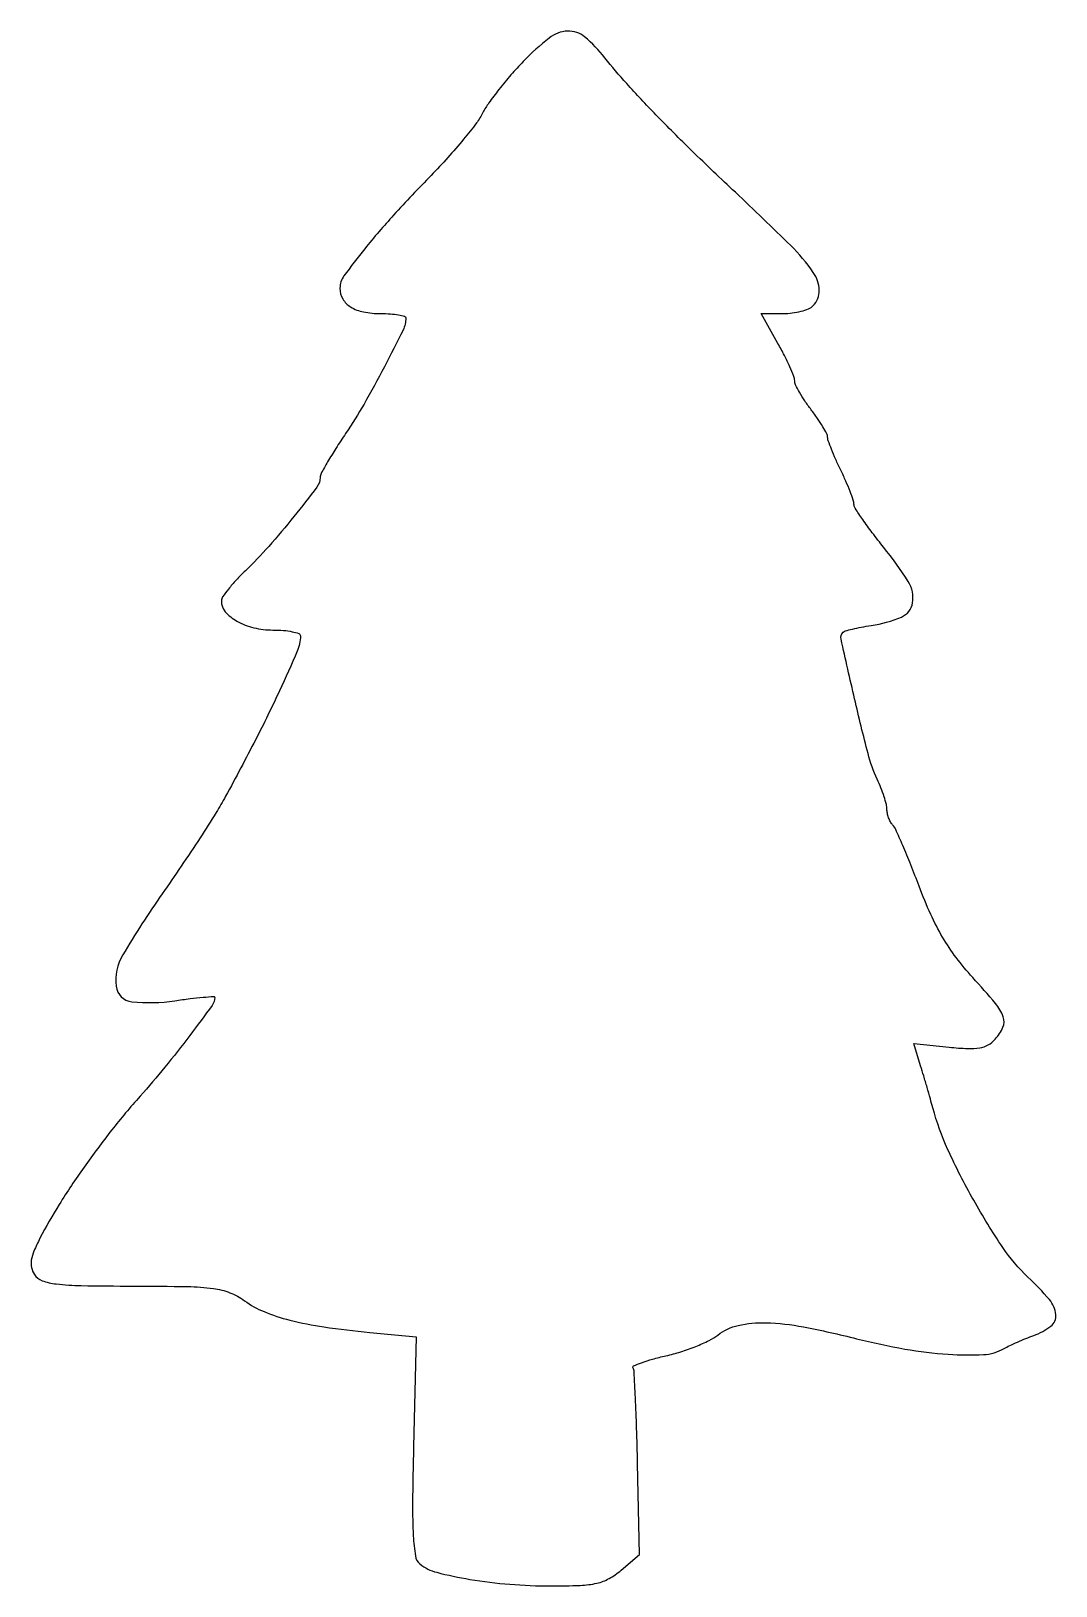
# Model space of a CAD drawing. Extents: x 0 to 156, y 0 to 236.
import ezdxf

# ---------------------------------------------------------------- set-up
doc = ezdxf.new("R2010")
doc.units = 0

msp = doc.modelspace()

# ---------------------------------------------------------------- linework, layer by layer
msp.add_lwpolyline([(74.81995, 231.25, 0.01343), (72.946169, 229.210301, 0.012237), (71.123846, 227.009935, 0.012352), (69.592121, 224.963451, 0.038283), (68.703876, 223.485949, -0.045998), (67.727504, 221.91709, -0.010323), (65.77235, 219.445519, -0.010623), (63.386752, 216.676526, -0.010104), (60.846334, 213.96379, 0.008066), (55.143922, 207.924094, 0.015097), (50.762006, 202.829729, 0.013022), (47.60639, 198.714044, 0.158323), (47, 196.847008, 0.130541), (47.430306, 195.226927, 0.124696), (48.612929, 194.000798, 0.092801), (50.559393, 193.245224, 0.046333), (53.2, 193, -0.016172), (54.656717, 192.952871, -0.026413), (55.88375, 192.808032, -0.024606), (56.804957, 192.602504, -0.337527), (57, 192.346491, -0.114838), (56.571104, 190.50372, -0.005757), (53.75468, 184.943531, -0.010211), (50.653932, 179.278356, -0.01859), (47.859297, 174.804869, 0.007311), (46.380838, 172.552911, 0.010287), (45.133669, 170.499194, 0.00685), (44.155507, 168.75652, 0.125091), (44, 168.144667, -0.163796), (43.508387, 166.684244, -0.00662), (40.028421, 162.224873, -0.012538), (36.197671, 157.685796, -0.019609), (32.657427, 154, 0.014345), (31.264089, 152.57961, 0.019064), (30.086282, 151.206465, 0.016621), (29.204417, 150.0161, 0.149767), (29.010648, 149.404988, 0.183503), (29.60944, 147.780962, 0.085579), (31.375273, 146.341745, 0.069954), (33.931734, 145.34012, 0.058501), (36.828741, 145, -0.019825), (38.427569, 144.936582, -0.032046), (39.774693, 144.742124, -0.034044), (40.759368, 144.463775, -0.316814), (41, 144.122124, -0.101771), (40.516906, 141.773283, -0.007594), (37.833203, 135.777862, -0.009733), (34.214434, 128.391029, -0.00587), (29.653391, 119.772308, -0.015362), (28.208282, 117.301353, -0.004155), (25.767929, 113.479171, -0.004202), (22.923979, 109.184833, -0.004348), (20.039996, 104.987749, 0.019111), (14.059187, 95.708422, 0.164258), (13.051312, 90.949323, 0.349971), (15.402098, 88.621053, 0.064465), (21.945735, 88.761516, -0.006191), (24.267381, 89.083555, -0.010452), (26.22156, 89.288607, -0.004379), (27.848729, 89.410686, -0.433717), (28, 89.2691, -0.158742), (27.60363, 88.052084, -0.004316), (24.224599, 83.497972, -0.009521), (20.447354, 78.691065, -0.011034), (16.666409, 74.266571, 0.015508), (12.379947, 69.158677, 0.013236), (8.177527, 63.52258, 0.013557), (4.418227, 57.872745, 0.020387), (1.481816, 52.73505, 0.019718), (0.567571, 50.788189, 0.06155), (0.172869, 49.398097, 0.090994), (0.203965, 48.278797, 0.089239), (0.629674, 47.23505, 0.167377), (1.799197, 46.301159, 0.056483), (3.952778, 45.798471, 0.025259), (7.748677, 45.547732, 0.003535), (15.615129, 45.481802, -0.003768), (23.896713, 45.408542, -0.028528), (27.793264, 45.121937, -0.060629), (30.291433, 44.479864, -0.064957), (32.5, 43.266388, 0.0612), (35.479996, 41.5999, 0.035079), (39.398387, 40.312154, 0.02638), (44.570077, 39.292602, 0.011497), (51.521968, 38.462076), (58.543937, 37.786518), (58.161486, 21.107396, 0.00334), (58.021429, 12.487579, 0.016134), (58.132626, 7.589369, 0.023716), (58.445976, 4.539616, 0.187721), (59.139518, 3.330941, 0.107695), (61.678444, 2.0598, 0.02085), (66.729711, 0.994146, 0.021615), (72.758553, 0.248832, 0.019947), (78.993457, 0, 0.009506), (83.470011, 0.085114, 0.045502), (86.000462, 0.413272, 0.072166), (87.83985, 1.114008, 0.050617), (89.660345, 2.384264), (92.432217, 4.768528), (92.153605, 18.580888, 0.002636), (92.017697, 23.922084, 0.004094), (91.83847, 28.527387, 0.001307), (91.640571, 32.506066, 0.125975), (91.472048, 33.045227, -0.450346), (91.566441, 33.358445, -0.01888), (92.775008, 33.860962, -0.021733), (94.429401, 34.396086, -0.012304), (96.473495, 34.906655, 0.02138), (98.723669, 35.51228, 0.01877), (101.015552, 36.331276, 0.019181), (103.028782, 37.22815, 0.052313), (104.346672, 38.058052, -0.112959), (107.425354, 39.51328, -0.060847), (111.624803, 39.913622, -0.040869), (117.363193, 39.29034, -0.014637), (125.401158, 37.5, 0.018588), (132.729985, 35.928262, 0.02678), (139.31304, 35.13086, 0.029302), (144.659374, 35.085904, 0.118586), (147.763569, 35.999568, -0.018909), (148.623376, 36.452128, -0.008061), (149.805263, 36.994982, -0.007962), (151.085808, 37.534162, -0.010364), (152.275626, 37.98456, 0.078881), (154.878485, 39.401721, 0.258923), (155.628213, 41.135885, 0.153333), (154.654475, 43.420174, 0.027064), (151.399592, 46.835416, -0.055711), (147.572274, 51.341102, -0.020158), (143.159084, 58.498135, -0.020469), (139.248553, 66.171654, -0.042289), (136.968251, 72.5, 0.003484), (136.585602, 73.891866, 0.001841), (136.092481, 75.613607, 0.001832), (135.57491, 77.371814, 0.002831), (135.113557, 78.886746), (134.061175, 82.273492), (139.448642, 81.717456, 0.014426), (142.292433, 81.506646, 0.053686), (144.082049, 81.617968, 0.084441), (145.35354, 82.064705, 0.082404), (146.418054, 82.909451, 0.082228), (147.593184, 84.736866, 0.191086), (147.640848, 86.337345, 0.088319), (146.481241, 88.343857, 0.010065), (143.015974, 92.292144, -0.023549), (140.49411, 95.326776, -0.028663), (138.441697, 98.398909, -0.026627), (136.642336, 101.868496, -0.016367), (134.881415, 106.122732, 0.004926), (133.611546, 109.400918, 0.006787), (132.402129, 112.31824, 0.004504), (131.335658, 114.734988, 0.078728), (130.865442, 115.45, -0.060061), (130.533854, 115.915573, -0.036487), (130.254224, 116.531856, -0.036127), (130.06334, 117.193696, -0.05219), (130, 117.798871, 0.062409), (129.90719, 118.539533, 0.015625), (129.569194, 119.712468, 0.015716), (129.094811, 121.039842, 0.015233), (128.533427, 122.348871, -0.045488), (127.135528, 126.242579, -0.00635), (125.089382, 134.565305, -0.002058), (123.029691, 143.595492, -0.256816), (123.343807, 144.67714, -0.131686), (123.666719, 144.863545, -0.007822), (124.77019, 145.140638, -0.011339), (126.11236, 145.42349, -0.008094), (127.626097, 145.681525, 0.060987), (132.204214, 146.970645, 0.260125), (133.895041, 149.124567, 0.181387), (133.233585, 152.349256, 0.030594), (129.5, 157.553041, -0.008318), (127.776051, 159.742996, -0.011792), (126.321875, 161.75143, -0.007979), (125.183525, 163.462168, -0.143773), (125, 164.08722, 0.083517), (124.89793, 164.694031, 0.0093), (124.4125, 166.016088, 0.011108), (123.765872, 167.577144, 0.008788), (123, 169.236136, -0.007676), (122.23404, 170.885669, -0.010033), (121.5875, 172.417848, -0.007872), (121.09538, 173.711537, -0.087158), (121, 174.254551, 0.122803), (120.872399, 174.766254, 0.013183), (120.265625, 175.838084, 0.015584), (119.45741, 177.091669, 0.011946), (118.5, 178.411113, -0.015138), (117.5428, 179.748139, -0.018538), (116.734375, 181.055004, -0.017252), (116.141719, 182.186722, -0.112448), (116, 182.808908, 0.095186), (115.8714, 183.478308, 0.010339), (115.256186, 184.932295, 0.012374), (114.437537, 186.645782, 0.009685), (113.467867, 188.464517), (110.935734, 193), (114.267867, 193, 0.032413), (115.631529, 193.088495, 0.032318), (116.973686, 193.3525, 0.034098), (118.110603, 193.738123, 0.097866), (118.8, 194.2, 0.207716), (119.716688, 196.523429, 0.142878), (118.820128, 199.250335, 0.048164), (115.396414, 203.333831, 0.005943), (107, 211.393221, -0.004524), (100.407782, 217.684989, -0.007346), (94.935509, 223.161914, -0.008642), (90.513993, 227.879657, -0.016975), (87.193535, 231.80775, 0.050967), (84.131357, 234.967835, 0.188261), (81.547682, 235.844502, 0.157246), (78.748203, 234.800399, 0.033009)], format="xyb", close=True)

doc.saveas('drawing.dxf')
